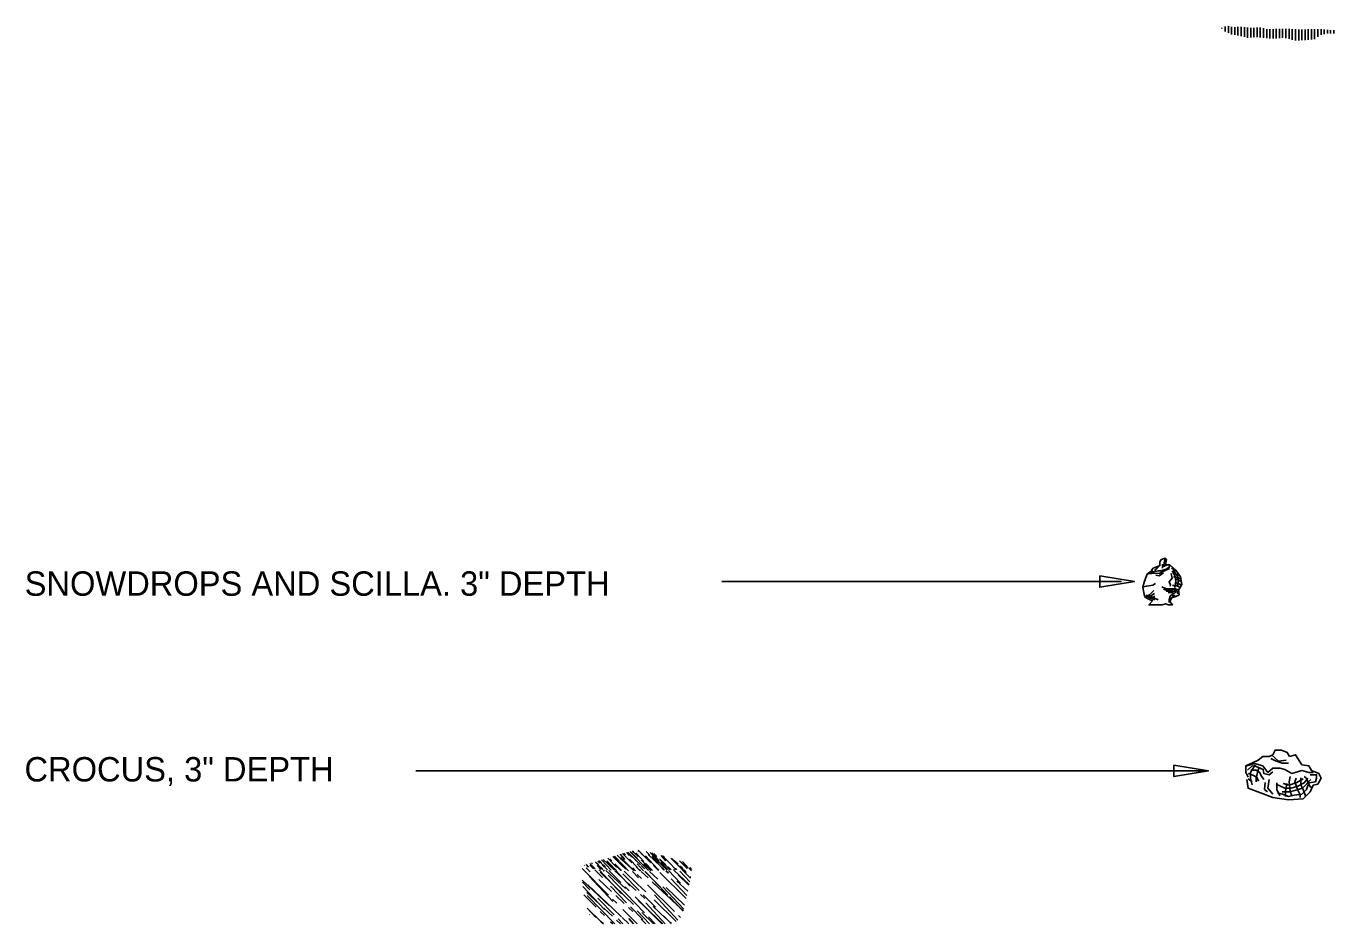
# Model space of a CAD drawing. Extents: x 10082 to 10257, y 10014 to 10069.
# Drawn here: x 10117.59 to 10155.08, y 10041.52 to 10067.25 of the extents above; entities that cross this region are included whole.
import ezdxf

# ---------------------------------------------------------------- set-up
doc = ezdxf.new("R2010")
doc.units = 0
for name, color, linetype in [('Default', 7, 'Continuous'), ('G-DETL-LINE', 7, 'Continuous'), ('G-DETL-PATT', 7, 'Continuous'), ('G-DETL-TEXT', 7, 'Continuous')]:
    doc.layers.add(name, color=color, linetype=linetype)

# ---------------------------------------------------------------- blocks, each defined once
blk = doc.blocks.new('_X3')
at = {"layer": 'Default'}
for p, q in [((2.0243, 1.2759), (2.0002, 1.3001)), ((2.0038, 1.3007), (2.0077, 1.2971)), ((2.0187, 1.2918), (2.0118, 1.2989)), ((2.0159, 1.2987), (2.036, 1.2771)), ((2.0196, 1.2985), (2.0203, 1.2977)), ((2.0396, 1.2817), (2.0218, 1.2983)), ((2.0355, 1.2872), (2.0245, 1.2982)), ((2.0301, 1.2979), (2.0378, 1.2907)), ((2.0312, 1.2978), (2.0438, 1.2843)), ((2.0504, 1.2861), (2.0386, 1.2975)), ((2.0766, 1.2979), (2.0788, 1.2959)), ((2.0897, 1.2868), (2.0788, 1.2981)), ((2.0977, 1.2854), (2.0838, 1.2984)), ((2.0892, 1.2977), (2.0982, 1.288)), ((2.0989, 1.2911), (2.0913, 1.2988)), ((2.0928, 1.2989), (2.0951, 1.2964)), ((2.0974, 1.3003), (2.0999, 1.298)), ((2.0999, 1.2991), (2.0982, 1.3008)), ((2.0252, 1.2662), (2.0003, 1.2894)), ((2.0073, 1.2807), (2.0005, 1.2877)), ((2.0067, 1.2931), (2.0283, 1.2699)), ((2.0154, 1.2899), (2.027, 1.2791)), ((2.0394, 1.2747), (2.0166, 1.2967)), ((2.024, 1.2939), (2.0571, 1.2597)), ((2.0521, 1.2799), (2.0374, 1.2952)), ((2.0417, 1.2871), (2.0494, 1.2799)), ((2.0462, 1.2973), (2.0515, 1.2916)), ((2.0581, 1.2788), (2.0504, 1.2861)), ((2.0542, 1.2909), (2.0505, 1.2947)), ((2.054, 1.2972), (2.054, 1.2973)), ((2.0541, 1.2973), (2.0603, 1.2915)), ((2.0636, 1.291), (2.0574, 1.2973)), ((2.0575, 1.2973), (2.0761, 1.2781)), ((2.0691, 1.2902), (2.0616, 1.2974)), ((2.0641, 1.2879), (2.068, 1.2843)), ((2.0924, 1.2614), (2.0656, 1.2864)), ((2.0783, 1.2757), (2.0672, 1.2872)), ((2.0949, 1.2727), (2.0711, 1.2965)), ((2.0814, 1.2905), (2.0955, 1.2755)), ((2.0866, 1.2886), (2.0964, 1.2795)), ((2.0975, 1.2848), (2.0877, 1.2942)), ((2.0988, 1.2926), (2.0992, 1.2923)), ((2.001, 1.2837), (2.0206, 1.2627)), ((2.0131, 1.2647), (2.0018, 1.276)), ((2.0046, 1.2783), (2.0162, 1.2675)), ((2.0049, 1.2756), (2.0299, 1.2497)), ((2.0284, 1.2633), (2.0055, 1.2853)), ((2.0407, 1.2689), (2.026, 1.2841)), ((2.0309, 1.2755), (2.0386, 1.2683)), ((2.043, 1.2797), (2.0393, 1.2834)), ((2.047, 1.2673), (2.0394, 1.2747)), ((2.0729, 1.2498), (2.0486, 1.2741)), ((2.0533, 1.2763), (2.0572, 1.2726)), ((2.0669, 1.2647), (2.0558, 1.2761)), ((2.0842, 1.261), (2.0598, 1.2853)), ((2.066, 1.2761), (2.0874, 1.2531)), ((2.0737, 1.2833), (2.0927, 1.2629)), ((2.0758, 1.277), (2.0874, 1.2662)), ((2.0935, 1.2666), (2.0767, 1.2828)), ((2.0798, 1.2743), (2.0923, 1.2612)), ((2.005, 1.2639), (2.0128, 1.2555)), ((2.0174, 1.2519), (2.005, 1.2638)), ((2.0293, 1.2579), (2.0146, 1.2731)), ((2.0201, 1.2639), (2.0278, 1.2566)), ((2.0318, 1.2685), (2.028, 1.2722)), ((2.036, 1.2559), (2.0284, 1.2633)), ((2.0505, 1.2498), (2.0374, 1.2628)), ((2.0425, 1.2646), (2.0464, 1.261)), ((2.0554, 1.2537), (2.0444, 1.2651)), ((2.0738, 1.2498), (2.0512, 1.2709)), ((2.0582, 1.2689), (2.076, 1.2498)), ((2.0649, 1.2654), (2.0765, 1.2546)), ((2.086, 1.2518), (2.0657, 1.2714)), ((2.0923, 1.2612), (2.0856, 1.2681)), ((2.0912, 1.2626), (2.0924, 1.2615)), ((2.0073, 1.2578), (2.0069, 1.2583)), ((2.0206, 1.2572), (2.0168, 1.261)), ((2.0196, 1.2497), (2.0174, 1.2519)), ((2.0281, 1.2497), (2.0262, 1.2516)), ((2.0317, 1.253), (2.0352, 1.2497)), ((2.0372, 1.2497), (2.033, 1.2541)), ((2.0428, 1.2497), (2.0368, 1.2554)), ((2.0427, 1.2544), (2.0471, 1.2498)), ((2.0505, 1.2616), (2.0615, 1.2498)), ((2.0541, 1.2538), (2.0584, 1.2498)), ((2.0652, 1.2498), (2.0546, 1.26)), ((2.0607, 1.2559), (2.0666, 1.2498)), ((2.0812, 1.2499), (2.0742, 1.2571)), ((2.0804, 1.251), (2.0816, 1.2499)), ((2.0897, 1.2554), (2.0879, 1.2572))]:
    blk.add_line(p, q, dxfattribs=at)
blk = doc.blocks.new('_X0')
at = {"layer": 'Default'}
for p, q in [((0.6297, 0.3389), (0.6229, 0.3453)), ((0.6263, 0.3442), (0.6249, 0.3455)), ((0.6256, 0.3456), (0.6259, 0.3452)), ((0.63, 0.346), (0.6307, 0.3454)), ((0.638, 0.3386), (0.6306, 0.346)), ((0.641, 0.3417), (0.6376, 0.3452)), ((0.5911, 0.3294), (0.5862, 0.3342)), ((0.5887, 0.3338), (0.5877, 0.3347)), ((0.5941, 0.3332), (0.5915, 0.3358)), ((0.5918, 0.3352), (0.5978, 0.3288)), ((0.5936, 0.3365), (0.5955, 0.3348)), ((0.5944, 0.3367), (0.6023, 0.3285)), ((0.5968, 0.3349), (0.5949, 0.3368)), ((0.597, 0.3375), (0.6056, 0.3282)), ((0.6087, 0.3281), (0.5985, 0.3379)), ((0.6072, 0.3311), (0.6016, 0.3368)), ((0.6104, 0.328), (0.6017, 0.3361)), ((0.6026, 0.3392), (0.6104, 0.3308)), ((0.6028, 0.3388), (0.6047, 0.337)), ((0.6062, 0.3368), (0.6043, 0.3386)), ((0.6152, 0.3328), (0.6072, 0.3405)), ((0.6083, 0.3409), (0.6143, 0.3344)), ((0.6129, 0.3366), (0.6086, 0.341)), ((0.6086, 0.341), (0.6118, 0.3377)), ((0.6086, 0.3334), (0.6144, 0.328)), ((0.6151, 0.3278), (0.609, 0.334)), ((0.6225, 0.3312), (0.6112, 0.3417)), ((0.6136, 0.3358), (0.6215, 0.3277)), ((0.6139, 0.3426), (0.6181, 0.338)), ((0.614, 0.3392), (0.6198, 0.3338)), ((0.6265, 0.3276), (0.6146, 0.3396)), ((0.6207, 0.3385), (0.6159, 0.3432)), ((0.6186, 0.3421), (0.6172, 0.3435)), ((0.6196, 0.3443), (0.622, 0.3416)), ((0.62, 0.3444), (0.6252, 0.3396)), ((0.6324, 0.333), (0.6207, 0.3446)), ((0.6246, 0.3348), (0.6207, 0.3385)), ((0.6296, 0.3307), (0.6222, 0.3383)), ((0.6231, 0.345), (0.6397, 0.3279)), ((0.6301, 0.3405), (0.6263, 0.3442)), ((0.6272, 0.3378), (0.631, 0.3341)), ((0.6353, 0.3362), (0.628, 0.3438)), ((0.6292, 0.3339), (0.6351, 0.3276)), ((0.6326, 0.3436), (0.6365, 0.34)), ((0.6331, 0.3375), (0.6422, 0.3278)), ((0.6432, 0.3278), (0.6339, 0.3368)), ((0.6417, 0.3277), (0.6355, 0.3335)), ((0.637, 0.3411), (0.6478, 0.3295)), ((0.6427, 0.3286), (0.6371, 0.3343)), ((0.6384, 0.3381), (0.6403, 0.3363)), ((0.6508, 0.3315), (0.6394, 0.3425)), ((0.6417, 0.3349), (0.6398, 0.3368)), ((0.6413, 0.3442), (0.6517, 0.3331)), ((0.6427, 0.3438), (0.6492, 0.3371)), ((0.6563, 0.3286), (0.6428, 0.3413)), ((0.6484, 0.3341), (0.6429, 0.3398)), ((0.6445, 0.3433), (0.6457, 0.3421)), ((0.6473, 0.3405), (0.6455, 0.3424)), ((0.6496, 0.3385), (0.6554, 0.3331)), ((0.6593, 0.3285), (0.6501, 0.3377)), ((0.651, 0.3352), (0.6575, 0.3284)), ((0.6511, 0.3415), (0.6555, 0.3367)), ((0.6563, 0.3372), (0.6523, 0.3412)), ((0.6541, 0.3396), (0.6527, 0.341)), ((0.6601, 0.3336), (0.6563, 0.3372)), ((0.6647, 0.3286), (0.6578, 0.3358)), ((0.6679, 0.3311), (0.6601, 0.339)), ((0.6635, 0.3364), (0.661, 0.3387)), ((0.6628, 0.3371), (0.6666, 0.3335)), ((0.6708, 0.3337), (0.6678, 0.3368)), ((0.6678, 0.3368), (0.6748, 0.3296)), ((0.6753, 0.33), (0.6695, 0.3356)), ((0.6706, 0.336), (0.6759, 0.3304)), ((0.5815, 0.3323), (0.5811, 0.3327)), ((0.5851, 0.331), (0.583, 0.3332)), ((0.5862, 0.3326), (0.5894, 0.3296)), ((0.588, 0.3316), (0.5899, 0.3295)), ((0.5964, 0.3289), (0.5928, 0.3324)), ((0.5983, 0.3288), (0.5959, 0.3313)), ((0.5974, 0.333), (0.5993, 0.3312)), ((0.6006, 0.3311), (0.5987, 0.333)), ((0.6034, 0.3283), (0.6034, 0.3283)), ((0.619, 0.3291), (0.6152, 0.3328)), ((0.6214, 0.3277), (0.6165, 0.3328)), ((0.6218, 0.332), (0.6256, 0.3283)), ((0.6254, 0.3303), (0.6278, 0.3276)), ((0.632, 0.3276), (0.6284, 0.3311)), ((0.6326, 0.3276), (0.6314, 0.3288)), ((0.633, 0.3323), (0.6349, 0.3305)), ((0.6361, 0.3293), (0.6342, 0.3311)), ((0.6442, 0.3327), (0.6492, 0.3281)), ((0.6486, 0.328), (0.6445, 0.3321)), ((0.6542, 0.3283), (0.6508, 0.3315)), ((0.654, 0.3283), (0.652, 0.3303)), ((0.6574, 0.3313), (0.6603, 0.3286)), ((0.6628, 0.329), (0.6631, 0.3286)), ((0.6652, 0.3286), (0.6639, 0.3299)), ((0.6666, 0.3326), (0.6702, 0.3288)), ((0.6686, 0.3317), (0.6705, 0.3299)), ((0.6715, 0.3289), (0.6693, 0.331)), ((0.6702, 0.3288), (0.6698, 0.3293)), ((0.6748, 0.3296), (0.6727, 0.3318))]:
    blk.add_line(p, q, dxfattribs=at)
blk = doc.blocks.new('_X1')
at = {"layer": 'Default'}
for p, q in [((1.9526, 1.3137), (1.9526, 1.3163)), ((1.9553, 1.3137), (1.9553, 1.3165)), ((1.9579, 1.3135), (1.9579, 1.3167)), ((1.9606, 1.313), (1.9606, 1.3169)), ((1.9632, 1.3126), (1.9632, 1.3172)), ((1.9659, 1.3109), (1.9659, 1.3172)), ((1.9685, 1.309), (1.9685, 1.3172)), ((1.9711, 1.3086), (1.9711, 1.3172)), ((1.9738, 1.3084), (1.9738, 1.3171)), ((1.9764, 1.3082), (1.9764, 1.317)), ((1.9791, 1.308), (1.9791, 1.3169)), ((1.9817, 1.3078), (1.9817, 1.317)), ((1.9844, 1.3078), (1.9844, 1.3172)), ((1.987, 1.3085), (1.987, 1.3173)), ((1.9897, 1.3091), (1.9897, 1.3175)), ((1.9923, 1.3098), (1.9923, 1.3175)), ((1.995, 1.31), (1.995, 1.3175)), ((1.9976, 1.3097), (1.9976, 1.3175)), ((2.0003, 1.3095), (2.0003, 1.3174)), ((2.0029, 1.3095), (2.0029, 1.3173)), ((2.0055, 1.3096), (2.0055, 1.3173)), ((2.0082, 1.3097), (2.0082, 1.3172)), ((2.0108, 1.31), (2.0108, 1.3179)), ((2.0135, 1.3103), (2.0135, 1.3185)), ((2.0161, 1.3106), (2.0161, 1.3185)), ((2.0188, 1.3107), (2.0188, 1.3183)), ((2.0214, 1.3104), (2.0214, 1.3184)), ((2.0241, 1.3101), (2.0241, 1.3186)), ((2.0267, 1.3108), (2.0267, 1.3189)), ((2.0294, 1.3115), (2.0294, 1.3192)), ((2.032, 1.312), (2.032, 1.3191)), ((2.0346, 1.3125), (2.0346, 1.319)), ((2.0373, 1.3129), (2.0373, 1.3192)), ((2.0399, 1.3141), (2.0399, 1.3197)), ((2.0426, 1.3153), (2.0426, 1.3195)), ((2.0452, 1.3178), (2.0452, 1.3183))]:
    blk.add_line(p, q, dxfattribs=at)

msp = doc.modelspace()

# ---------------------------------------------------------------- linework, layer by layer
at = {"layer": 'Default'}
for p, q in [((10148.992, 10051.333), (10137.531, 10051.333)), ((10151.483, 10045.905), (10128.765, 10045.905))]:
    msp.add_line(p, q, dxfattribs=at)
for points in [[(10148.37, 10051.498), (10148.37, 10051.168), (10149.36, 10051.333)], [(10150.493, 10046.07), (10150.493, 10045.74), (10151.483, 10045.905)]]:
    msp.add_lwpolyline(points, close=True, dxfattribs=at)
at = {"layer": 'G-DETL-LINE'}
for p, q in [((10152.587, 10046.044), (10152.805, 10046.111)), ((10152.805, 10046.111), (10153.04, 10046.044)), ((10153.04, 10046.044), (10153.191, 10045.859)), ((10153.191, 10045.859), (10153.326, 10045.976)), ((10153.326, 10045.976), (10153.527, 10045.976)), ((10153.527, 10045.976), (10153.679, 10045.943)), ((10153.679, 10045.943), (10153.88, 10045.825)), ((10153.88, 10045.825), (10154.166, 10045.909)), ((10154.166, 10045.909), (10154.367, 10045.859)), ((10154.367, 10045.859), (10154.485, 10045.859))]:
    msp.add_line(p, q, dxfattribs=at)
for points in [[(10149.888, 10050.788), (10149.778, 10050.662), (10149.95, 10050.662), (10150.154, 10050.662), (10150.249, 10050.693), (10150.343, 10050.662), (10150.453, 10050.662), (10150.374, 10050.756), (10150.421, 10050.866), (10150.547, 10050.898), (10150.641, 10050.945), (10150.626, 10051.086), (10150.72, 10051.243), (10150.688, 10051.463), (10150.547, 10051.652), (10150.374, 10051.809), (10150.249, 10051.809), (10150.28, 10051.966), (10150.233, 10051.998), (10150.123, 10051.95), (10150.092, 10051.888), (10150.092, 10051.793), (10149.903, 10051.715), (10149.856, 10051.652), (10149.888, 10051.605), (10149.73, 10051.542), (10149.652, 10051.338), (10149.605, 10051.165), (10149.652, 10050.913), (10149.66, 10050.899)], [(10150.376, 10051.796), (10150.362, 10051.739), (10150.269, 10051.689), (10150.12, 10051.639), (10150.043, 10051.633), (10149.915, 10051.611), (10149.894, 10051.619)], [(10150.369, 10051.703), (10150.227, 10051.639), (10150.071, 10051.561), (10149.929, 10051.569), (10149.808, 10051.555)], [(10150.199, 10051.583), (10150.071, 10051.498), (10149.979, 10051.512)], [(10149.971, 10051.271), (10149.894, 10051.228), (10149.709, 10051.193), (10149.624, 10051.178)], [(10153.813, 10046.313), (10153.746, 10046.43), (10153.578, 10046.498), (10153.393, 10046.498), (10153.326, 10046.363), (10153.225, 10046.313), (10153.04, 10046.313), (10152.906, 10046.212), (10152.771, 10046.145), (10152.553, 10046.044), (10152.553, 10045.859), (10152.62, 10045.724)], [(10152.587, 10045.657), (10152.62, 10045.405), (10152.973, 10045.27), (10153.326, 10045.136), (10153.779, 10045.068), (10154.199, 10045.102), (10154.401, 10045.304), (10154.485, 10045.489), (10154.619, 10045.522), (10154.72, 10045.691), (10154.653, 10045.825), (10154.435, 10045.909), (10154.367, 10046.044), (10154.166, 10046.077), (10153.981, 10046.363), (10153.813, 10046.313)]]:
    msp.add_lwpolyline(points, dxfattribs=at)
at = {"layer": 'G-DETL-PATT'}
for p, q in [((10153.292, 10046.363), (10153.494, 10046.178)), ((10153.494, 10046.178), (10153.712, 10046.212)), ((10152.62, 10045.825), (10152.755, 10045.775)), ((10152.755, 10045.775), (10152.872, 10045.724)), ((10152.62, 10045.674), (10152.738, 10045.59)), ((10152.872, 10045.724), (10152.923, 10045.607)), ((10153.628, 10045.539), (10153.796, 10045.489)), ((10153.796, 10045.489), (10154.015, 10045.573)), ((10153.964, 10045.337), (10154.183, 10045.405)), ((10154.015, 10045.573), (10154.199, 10045.674)), ((10154.183, 10045.405), (10154.418, 10045.657)), ((10153.595, 10045.304), (10153.813, 10045.304)), ((10153.813, 10045.304), (10153.964, 10045.337))]:
    msp.add_line(p, q, dxfattribs=at)
for points in [[(10150.078, 10051.782), (10150.014, 10051.71), (10149.957, 10051.668), (10149.957, 10051.625)], [(10150.164, 10051.831), (10150.17, 10051.71)], [(10150.234, 10051.966), (10150.213, 10051.867), (10150.22, 10051.753)], [(10150.255, 10051.81), (10150.263, 10051.768)], [(10149.737, 10051.547), (10149.872, 10051.647)], [(10150.418, 10051.561), (10150.447, 10051.426), (10150.355, 10051.32), (10150.397, 10051.235), (10150.383, 10051.193)], [(10150.426, 10051.725), (10150.496, 10051.668), (10150.525, 10051.589), (10150.589, 10051.505), (10150.625, 10051.42), (10150.617, 10051.313), (10150.596, 10051.178)], [(10150.447, 10051.639), (10150.49, 10051.555), (10150.539, 10051.455), (10150.553, 10051.348), (10150.539, 10051.257), (10150.518, 10051.157)], [(10150.482, 10051.462), (10150.611, 10051.44), (10150.71, 10051.406)], [(10150.496, 10051.533), (10150.553, 10051.54), (10150.645, 10051.512)], [(10150.518, 10051.398), (10150.603, 10051.391), (10150.688, 10051.334)], [(10149.687, 10050.901), (10149.794, 10050.951), (10149.922, 10051.072)], [(10149.745, 10050.866), (10149.808, 10050.901), (10149.936, 10050.986)], [(10150.645, 10051.072), (10150.525, 10051.128), (10150.376, 10051.122), (10150.249, 10051.128), (10150.149, 10051.178)], [(10150.192, 10051.114), (10150.283, 10051.086), (10150.412, 10051.093), (10150.496, 10051.107), (10150.561, 10051.072), (10150.596, 10051.036), (10150.603, 10050.98)], [(10150.269, 10051.05), (10150.383, 10051.058), (10150.504, 10051.058), (10150.546, 10051.03), (10150.539, 10050.994)], [(10150.327, 10051.015), (10150.462, 10051.008), (10150.504, 10050.994), (10150.418, 10050.937), (10150.376, 10050.887), (10150.362, 10050.809), (10150.355, 10050.731)], [(10150.454, 10051.221), (10150.567, 10051.213), (10150.674, 10051.157)], [(10150.518, 10051.299), (10150.617, 10051.277), (10150.695, 10051.235)], [(10149.653, 10050.895), (10149.773, 10050.823), (10149.88, 10050.774)], [(10149.709, 10050.951), (10149.709, 10050.909), (10149.943, 10050.802)], [(10149.766, 10050.93), (10150.043, 10050.809)], [(10149.794, 10050.831), (10149.901, 10050.881), (10149.943, 10050.909)], [(10150.532, 10050.944), (10150.44, 10050.909)], [(10153.275, 10046.262), (10153.41, 10046.195), (10153.595, 10046.128), (10153.779, 10046.128)], [(10152.603, 10045.926), (10152.738, 10046.044), (10152.855, 10046.027), (10153.057, 10045.943), (10153.074, 10045.825), (10153.225, 10045.791), (10153.326, 10045.876)], [(10152.822, 10046.077), (10152.687, 10045.859), (10152.687, 10045.691), (10152.738, 10045.506)], [(10152.704, 10045.926), (10152.855, 10045.926), (10152.956, 10045.859), (10152.99, 10045.775), (10153.074, 10045.657)], [(10152.939, 10046.01), (10152.889, 10045.859), (10152.855, 10045.691), (10152.855, 10045.59)], [(10154.401, 10045.791), (10154.586, 10045.791), (10154.586, 10045.691), (10154.552, 10045.59), (10154.367, 10045.556), (10154.3, 10045.371), (10154.166, 10045.237), (10153.947, 10045.203), (10153.779, 10045.169), (10153.611, 10045.237), (10153.46, 10045.27)], [(10153.88, 10045.186), (10153.83, 10045.321), (10153.796, 10045.59), (10153.83, 10045.741)], [(10154.418, 10045.422), (10154.334, 10045.556), (10154.317, 10045.674), (10154.233, 10045.741)], [(10153.107, 10045.573), (10153.091, 10045.371), (10153.175, 10045.304)], [(10153.326, 10045.237), (10153.191, 10045.405), (10153.225, 10045.657)], [(10154.334, 10045.691), (10154.233, 10045.556), (10154.031, 10045.455), (10153.847, 10045.405), (10153.679, 10045.405), (10153.427, 10045.522)], [(10153.527, 10045.186), (10153.443, 10045.371), (10153.443, 10045.556)], [(10153.695, 10045.169), (10153.695, 10045.321), (10153.729, 10045.539)], [(10154.115, 10045.136), (10154.115, 10045.22), (10154.048, 10045.354), (10153.964, 10045.59), (10153.998, 10045.691)], [(10154.267, 10045.186), (10154.199, 10045.371), (10154.132, 10045.506), (10154.132, 10045.707)]]:
    msp.add_lwpolyline(points, dxfattribs=at)

# ---------------------------------------------------------------- block references
at = {"layer": 'Default', "xscale": 34.645669291338585, "yscale": -34.645669291338585, "rotation": 180}
msp.add_blockref('_X1', (10222.73, 10021.529), dxfattribs=at)
at = {"layer": 'Default', "xscale": 31.496062992125985, "yscale": 31.496062992125985}
for name, p in [('_X0', (10115.285, 10032.72)), ('_X3', (10070.528, 10002.158))]:
    msp.add_blockref(name, p, dxfattribs=at)

# ---------------------------------------------------------------- texts
at = {"layer": 'G-DETL-TEXT'}
for s, p in [('SNOWDROPS AND SCILLA. 3" DEPTH', (10117.546, 10050.922)), ('CROCUS, 3" DEPTH', (10117.541, 10045.598))]:
    msp.add_text(s, height=0.7, dxfattribs=at).set_placement(p)

doc.saveas('drawing.dxf')
